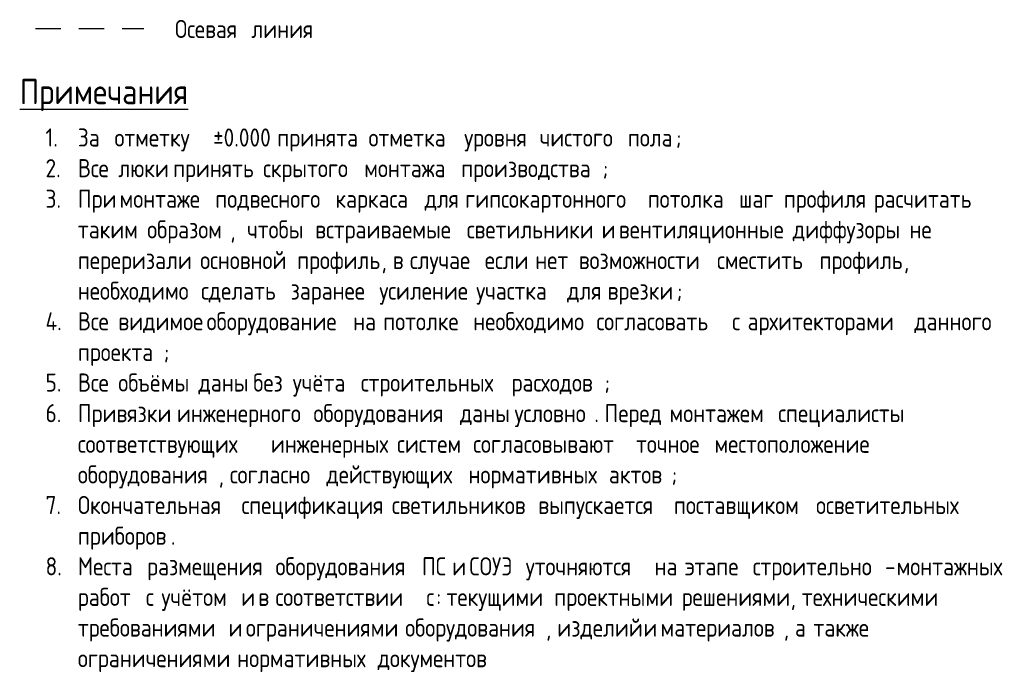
# Model space of a CAD drawing. Header units: millimetres. Extents: x 1311 to 195818, y -8553 to 29000.
# Drawn here: x 1310.6 to 1447.6, y 2999.4 to 3089.5 of the extents above; entities that cross this region are included whole.
import ezdxf

# ---------------------------------------------------------------- set-up
doc = ezdxf.new("R2010")
doc.units = ezdxf.units.MM
doc.linetypes.add('01 Штриховая _4 мм_', pattern=[6, 3.5, -2.5])
doc.layers.add('A-DETL-1', color=7, linetype='01 Штриховая _4 мм_', lineweight=9)
doc.layers.add('G-ANNO-TEXT', color=7, linetype='Continuous', lineweight=9)
doc.styles.add('GOST Common', font='GOST_Common.ttf', dxfattribs={"width": 0.9, "height": 3.5})
doc.styles.add('GOST Common_1', font='GOST_Common.ttf', dxfattribs={"width": 0.9, "height": 2.5})

msp = doc.modelspace()

# ---------------------------------------------------------------- linework, layer by layer
at = {"layer": 'A-DETL-1'}
msp.add_line((1312.75, 3088.35), (1327.75, 3088.35), dxfattribs=at)

# ---------------------------------------------------------------- texts
at = {"layer": 'G-ANNO-TEXT', "attachment_point": 1}
for s, insert, char_height, width, style in [('Осевая', (1332.05, 3089.53), 2.5, 11.8329, 'GOST Common_1'), ('\\fGOST Common|b0|i0|c204|p34|;\\W.9; ', (1341.82, 3089.53), 2.5, 0.938, 'GOST Common_1'), ('линия', (1342.59, 3089.53), 2.5, 9.7405, 'GOST Common_1'), ('\\LПримечания', (1310.6, 3081.38), 3.5, 28.4278, 'GOST Common'), ('1.', (1314.15, 3074.53), 2.5, 5.4117, 'GOST Common_1'), ('За', (1318.62, 3074.53), 2.5, 4.257, 'GOST Common_1'), ('отметку', (1323.68, 3074.53), 2.5, 14.8633, 'GOST Common_1'), (' ±0.000 ', (1335.94, 3074.53), 2.5, 12.4101, 'GOST Common_1'), ('принята', (1346.18, 3074.53), 2.5, 14.3582, 'GOST Common_1'), ('\\fGOST Common|b0|i0|c204|p34|;\\W.9; ', (1358.03, 3074.53), 2.5, 0.938, 'GOST Common_1'), ('отметка', (1358.8, 3074.53), 2.5, 15.0797, 'GOST Common_1'), ('\\fGOST Common|b0|i0|c204|p34|;\\W.9; ', (1371.24, 3074.53), 2.5, 0.938, 'GOST Common_1'), ('уровня', (1372.02, 3074.53), 2.5, 11.6886, 'GOST Common_1'), ('\\fGOST Common|b0|i0|c204|p34|;\\W.9; ', (1381.66, 3074.53), 2.5, 0.938, 'GOST Common_1'), ('чистого', (1382.44, 3074.53), 2.5, 13.8532, 'GOST Common_1'), ('\\fGOST Common|b0|i0|c204|p34|;\\W.9; ', (1393.87, 3074.53), 2.5, 0.938, 'GOST Common_1'), ('пола', (1394.64, 3074.53), 2.5, 8.0089, 'GOST Common_1'), ('\\fGOST Common|b0|i0|c204|p34|;\\W.9;;', (1401.25, 3074.53), 2.5, 0.938, 'GOST Common_1'), ('2.', (1314.15, 3070.29), 2.5, 5.4117, 'GOST Common_1'), ('Все', (1318.62, 3070.29), 2.5, 5.8443, 'GOST Common_1'), ('\\fGOST Common|b0|i0|c204|p34|;\\W.9; ', (1323.44, 3070.29), 2.5, 0.938, 'GOST Common_1'), ('люки', (1324.21, 3070.29), 2.5, 8.2253, 'GOST Common_1'), ('\\fGOST Common|b0|i0|c204|p34|;\\W.9; ', (1331, 3070.29), 2.5, 0.938, 'GOST Common_1'), ('принять', (1331.77, 3070.29), 2.5, 14.1418, 'GOST Common_1'), ('\\fGOST Common|b0|i0|c204|p34|;\\W.9; ', (1343.44, 3070.29), 2.5, 0.938, 'GOST Common_1'), ('скрытого', (1344.22, 3070.29), 2.5, 16.0177, 'GOST Common_1'), ('\\fGOST Common|b0|i0|c204|p34|;\\W.9; ', (1357.43, 3070.29), 2.5, 0.938, 'GOST Common_1'), ('монтажа', (1358.21, 3070.29), 2.5, 15.2962, 'GOST Common_1'), ('\\fGOST Common|b0|i0|c204|p34|;\\W.9; ', (1370.83, 3070.29), 2.5, 0.938, 'GOST Common_1'), ('производства', (1371.6, 3070.29), 2.5, 23.6658, 'GOST Common_1'), ('\\fGOST Common|b0|i0|c204|p34|;\\W.9;;', (1391.13, 3070.29), 2.5, 0.938, 'GOST Common_1'), ('3.', (1314.15, 3066.06), 2.5, 5.4117, 'GOST Common_1'), ('При', (1318.62, 3066.06), 2.5, 6.0608, 'GOST Common_1'), ('\\fGOST Common|b0|i0|c204|p34|;\\W.9; ', (1323.62, 3066.06), 2.5, 0.938, 'GOST Common_1'), ('монтаже', (1324.39, 3066.06), 2.5, 15.0797, 'GOST Common_1'), ('\\fGOST Common|b0|i0|c204|p34|;\\W.9; ', (1336.83, 3066.06), 2.5, 0.938, 'GOST Common_1'), ('подвесного', (1337.61, 3066.06), 2.5, 19.1924, 'GOST Common_1'), ('\\fGOST Common|b0|i0|c204|p34|;\\W.9; ', (1353.44, 3066.06), 2.5, 0.938, 'GOST Common_1'), ('каркаса', (1354.22, 3066.06), 2.5, 13.9975, 'GOST Common_1'), ('\\fGOST Common|b0|i0|c204|p34|;\\W.9; ', (1365.77, 3066.06), 2.5, 0.938, 'GOST Common_1'), ('для', (1366.54, 3066.06), 2.5, 5.8443, 'GOST Common_1'), ('\\fGOST Common|b0|i0|c204|p34|;\\W.9; ', (1371.36, 3066.06), 2.5, 0.938, 'GOST Common_1'), ('гипсокартонного', (1372.14, 3066.06), 2.5, 29.6544, 'GOST Common_1'), ('\\fGOST Common|b0|i0|c204|p34|;\\W.9; ', (1396.6, 3066.06), 2.5, 0.938, 'GOST Common_1'), ('потолка', (1397.38, 3066.06), 2.5, 14.3582, 'GOST Common_1'), ('\\fGOST Common|b0|i0|c204|p34|;\\W.9; ', (1409.22, 3066.06), 2.5, 0.938, 'GOST Common_1'), ('шаг', (1410, 3066.06), 2.5, 6.5658, 'GOST Common_1'), ('\\fGOST Common|b0|i0|c204|p34|;\\W.9; ', (1415.42, 3066.06), 2.5, 0.938, 'GOST Common_1'), ('профиля', (1416.19, 3066.06), 2.5, 14.1418, 'GOST Common_1'), ('\\fGOST Common|b0|i0|c204|p34|;\\W.9; ', (1427.86, 3066.06), 2.5, 0.938, 'GOST Common_1'), ('расчитать', (1428.63, 3066.06), 2.5, 18.6873, 'GOST Common_1'), ('\\fGOST Common|b0|i0|c204|p34|;\\W.9; ', (1444.05, 3066.06), 2.5, 0.938, 'GOST Common_1'), ('\\fGOST Common|b0|i0|c204|p34|;\\W.9; ', (1327.43, 3061.83), 2.5, 0.938, 'GOST Common_1'), ('образом', (1328.2, 3061.83), 2.5, 13.9253, 'GOST Common_1'), ('чтобы', (1342.01, 3061.83), 2.5, 10.462, 'GOST Common_1'), ('\\fGOST Common|b0|i0|c204|p34|;\\W.9; ', (1350.65, 3061.83), 2.5, 0.938, 'GOST Common_1'), ('\\fGOST Common|b0|i0|c204|p34|;\\W.9; ', (1371.6, 3061.83), 2.5, 0.938, 'GOST Common_1'), ('\\fGOST Common|b0|i0|c204|p34|;\\W.9; ', (1390.23, 3061.83), 2.5, 0.938, 'GOST Common_1'), ('\\fGOST Common|b0|i0|c204|p34|;\\W.9; ', (1392.62, 3061.83), 2.5, 0.938, 'GOST Common_1'), ('\\fGOST Common|b0|i0|c204|p34|;\\W.9; ', (1416.67, 3061.83), 2.5, 0.938, 'GOST Common_1'), ('диффузоры', (1417.44, 3061.83), 2.5, 18.6152, 'GOST Common_1'), ('\\fGOST Common|b0|i0|c204|p34|;\\W.9; ', (1432.8, 3061.83), 2.5, 0.938, 'GOST Common_1'), ('\\fGOST Common|b0|i0|c204|p34|;\\W.9; ', (1436.79, 3061.83), 2.5, 0.938, 'GOST Common_1'), ('таким', (1318.62, 3061.83), 2.5, 10.6785, 'GOST Common_1'), ('встраиваемые', (1351.42, 3061.83), 2.5, 24.4595, 'GOST Common_1'), ('светильники', (1372.37, 3061.83), 2.5, 21.6456, 'GOST Common_1'), ('\\fGOST Common|b0|i0|c204|p34|;\\W.9;и', (1391.01, 3061.83), 2.5, 1.9481, 'GOST Common_1'), ('вентиляционные', (1393.39, 3061.83), 2.5, 28.2114, 'GOST Common_1'), ('не', (1433.57, 3061.83), 2.5, 3.8962, 'GOST Common_1'), (',  ', (1339.69, 3061.83), 2.5, 2.8139, 'GOST Common_1'), ('переризали', (1318.62, 3057.59), 2.5, 19.5532, 'GOST Common_1'), ('\\fGOST Common|b0|i0|c204|p34|;\\W.9; ', (1334.75, 3057.59), 2.5, 0.938, 'GOST Common_1'), ('основной', (1335.52, 3057.59), 2.5, 15.2962, 'GOST Common_1'), ('\\fGOST Common|b0|i0|c204|p34|;\\W.9; ', (1348.15, 3057.59), 2.5, 0.938, 'GOST Common_1'), ('профиль', (1348.92, 3057.59), 2.5, 14.1418, 'GOST Common_1'), ('\\fGOST Common|b0|i0|c204|p34|;\\W.9; ', (1363.74, 3057.59), 2.5, 0.938, 'GOST Common_1'), ('\\fGOST Common|b0|i0|c204|p34|;\\W.9; ', (1374.1, 3057.59), 2.5, 0.938, 'GOST Common_1'), ('\\fGOST Common|b0|i0|c204|p34|;\\W.9; ', (1381.07, 3057.59), 2.5, 0.938, 'GOST Common_1'), ('\\fGOST Common|b0|i0|c204|p34|;\\W.9; ', (1387.08, 3057.59), 2.5, 0.938, 'GOST Common_1'), ('возможности', (1387.85, 3057.59), 2.5, 22.2228, 'GOST Common_1'), ('\\fGOST Common|b0|i0|c204|p34|;\\W.9; ', (1406.19, 3057.59), 2.5, 0.938, 'GOST Common_1'), ('\\fGOST Common|b0|i0|c204|p34|;\\W.9; ', (1420.36, 3057.59), 2.5, 0.938, 'GOST Common_1'), ('профиль', (1421.13, 3057.59), 2.5, 14.1418, 'GOST Common_1'), ('\\fGOST Common|b0|i0|c204|p34|;\\W.9;в', (1362.14, 3057.59), 2.5, 1.9481, 'GOST Common_1'), ('случае', (1364.52, 3057.59), 2.5, 11.6165, 'GOST Common_1'), ('если', (1374.87, 3057.59), 2.5, 7.5038, 'GOST Common_1'), ('нет', (1381.84, 3057.59), 2.5, 6.3494, 'GOST Common_1'), ('сместить', (1406.96, 3057.59), 2.5, 16.2342, 'GOST Common_1'), (', ', (1360.59, 3057.59), 2.5, 1.8759, 'GOST Common_1'), (', ', (1432.8, 3057.59), 2.5, 1.8759, 'GOST Common_1'), ('необходимо', (1318.62, 3053.36), 2.5, 19.6975, 'GOST Common_1'), ('\\fGOST Common|b0|i0|c204|p34|;\\W.9; ', (1334.87, 3053.36), 2.5, 0.938, 'GOST Common_1'), ('\\fGOST Common|b0|i0|c204|p34|;\\W.9; ', (1347.25, 3053.36), 2.5, 0.938, 'GOST Common_1'), ('заранее', (1348.03, 3053.36), 2.5, 13.9253, 'GOST Common_1'), ('\\fGOST Common|b0|i0|c204|p34|;\\W.9; ', (1359.52, 3053.36), 2.5, 0.938, 'GOST Common_1'), ('\\fGOST Common|b0|i0|c204|p34|;\\W.9; ', (1372.91, 3053.36), 2.5, 0.938, 'GOST Common_1'), ('\\fGOST Common|b0|i0|c204|p34|;\\W.9; ', (1385.47, 3053.36), 2.5, 0.938, 'GOST Common_1'), ('\\fGOST Common|b0|i0|c204|p34|;\\W.9; ', (1391.07, 3053.36), 2.5, 0.938, 'GOST Common_1'), ('врезки', (1391.84, 3053.36), 2.5, 11.5443, 'GOST Common_1'), ('сделать', (1335.64, 3053.36), 2.5, 14.0696, 'GOST Common_1'), ('усиление', (1360.29, 3053.36), 2.5, 15.2962, 'GOST Common_1'), ('участка', (1373.68, 3053.36), 2.5, 14.2861, 'GOST Common_1'), ('для', (1386.25, 3053.36), 2.5, 5.8443, 'GOST Common_1'), ('\\fGOST Common|b0|i0|c204|p34|;\\W.9;;', (1401.37, 3053.36), 2.5, 0.938, 'GOST Common_1'), ('4.', (1314.15, 3049.13), 2.5, 5.4117, 'GOST Common_1'), ('Все', (1318.62, 3049.13), 2.5, 5.8443, 'GOST Common_1'), ('\\fGOST Common|b0|i0|c204|p34|;\\W.9; ', (1323.44, 3049.13), 2.5, 0.938, 'GOST Common_1'), ('\\fGOST Common|b0|i0|c204|p34|;\\W.9; ', (1335.64, 3049.13), 2.5, 0.938, 'GOST Common_1'), ('оборудование', (1336.42, 3049.13), 2.5, 23.5937, 'GOST Common_1'), ('\\fGOST Common|b0|i0|c204|p34|;\\W.9; ', (1355.88, 3049.13), 2.5, 0.938, 'GOST Common_1'), ('\\fGOST Common|b0|i0|c204|p34|;\\W.9; ', (1360.05, 3049.13), 2.5, 0.938, 'GOST Common_1'), ('\\fGOST Common|b0|i0|c204|p34|;\\W.9; ', (1372.49, 3049.13), 2.5, 0.938, 'GOST Common_1'), ('необходимо', (1373.27, 3049.13), 2.5, 19.6975, 'GOST Common_1'), ('\\fGOST Common|b0|i0|c204|p34|;\\W.9; ', (1389.52, 3049.13), 2.5, 0.938, 'GOST Common_1'), ('\\fGOST Common|b0|i0|c204|p34|;\\W.9; ', (1408.27, 3049.13), 2.5, 0.938, 'GOST Common_1'), ('\\fGOST Common|b0|i0|c204|p34|;\\W.9; ', (1410.42, 3049.13), 2.5, 0.938, 'GOST Common_1'), ('\\fGOST Common|b0|i0|c204|p34|;\\W.9; ', (1433.45, 3049.13), 2.5, 0.938, 'GOST Common_1'), ('\\fGOST Common|b0|i0|c204|p34|;\\W.9; ', (1445.66, 3049.13), 2.5, 0.938, 'GOST Common_1'), ('видимое', (1324.21, 3049.13), 2.5, 13.8532, 'GOST Common_1'), ('на', (1356.66, 3049.13), 2.5, 4.1127, 'GOST Common_1'), ('потолке', (1360.83, 3049.13), 2.5, 14.1418, 'GOST Common_1'), ('согласовать', (1390.29, 3049.13), 2.5, 21.7899, 'GOST Common_1'), ('\\fGOST Common|b0|i0|c204|p34|;\\W.9;с', (1409.05, 3049.13), 2.5, 1.6595, 'GOST Common_1'), ('архитекторами', (1411.19, 3049.13), 2.5, 26.9848, 'GOST Common_1'), ('данного', (1434.23, 3049.13), 2.5, 13.8532, 'GOST Common_1'), ('проекта', (1318.62, 3044.89), 2.5, 14.3582, 'GOST Common_1'), ('\\fGOST Common|b0|i0|c204|p34|;\\W.9;;', (1330.46, 3044.89), 2.5, 0.938, 'GOST Common_1'), ('5.', (1314.15, 3040.66), 2.5, 5.4117, 'GOST Common_1'), ('Все', (1318.62, 3040.66), 2.5, 5.8443, 'GOST Common_1'), ('\\fGOST Common|b0|i0|c204|p34|;\\W.9; ', (1323.44, 3040.66), 2.5, 0.938, 'GOST Common_1'), ('объёмы', (1324.21, 3040.66), 2.5, 12.4823, 'GOST Common_1'), ('\\fGOST Common|b0|i0|c204|p34|;\\W.9; ', (1334.51, 3040.66), 2.5, 0.938, 'GOST Common_1'), ('\\fGOST Common|b0|i0|c204|p34|;\\W.9; ', (1342.07, 3040.66), 2.5, 0.938, 'GOST Common_1'), ('без', (1342.85, 3040.66), 2.5, 5.7, 'GOST Common_1'), ('\\fGOST Common|b0|i0|c204|p34|;\\W.9; ', (1347.55, 3040.66), 2.5, 0.938, 'GOST Common_1'), ('\\fGOST Common|b0|i0|c204|p34|;\\W.9; ', (1356.96, 3040.66), 2.5, 0.938, 'GOST Common_1'), ('\\fGOST Common|b0|i0|c204|p34|;\\W.9; ', (1377.79, 3040.66), 2.5, 0.938, 'GOST Common_1'), ('даны', (1335.29, 3040.66), 2.5, 8.2253, 'GOST Common_1'), ('учёта', (1348.32, 3040.66), 2.5, 10.462, 'GOST Common_1'), ('строительных', (1357.73, 3040.66), 2.5, 24.3152, 'GOST Common_1'), ('расходов', (1378.57, 3040.66), 2.5, 15.5127, 'GOST Common_1'), ('\\fGOST Common|b0|i0|c204|p34|;\\W.9;;', (1391.37, 3040.66), 2.5, 0.938, 'GOST Common_1'), ('6.', (1314.15, 3036.43), 2.5, 5.4117, 'GOST Common_1'), ('Привязки', (1318.62, 3036.43), 2.5, 15.657, 'GOST Common_1'), ('\\fGOST Common|b0|i0|c204|p34|;\\W.9; ', (1331.54, 3036.43), 2.5, 0.938, 'GOST Common_1'), ('инженерного', (1332.31, 3036.43), 2.5, 21.9342, 'GOST Common_1'), ('\\fGOST Common|b0|i0|c204|p34|;\\W.9; ', (1350.41, 3036.43), 2.5, 0.938, 'GOST Common_1'), ('оборудования', (1351.18, 3036.43), 2.5, 23.5937, 'GOST Common_1'), ('\\fGOST Common|b0|i0|c204|p34|;\\W.9; ', (1370.65, 3036.43), 2.5, 0.938, 'GOST Common_1'), ('даны', (1371.42, 3036.43), 2.5, 8.2253, 'GOST Common_1'), ('\\fGOST Common|b0|i0|c204|p34|;\\W.9; ', (1378.21, 3036.43), 2.5, 0.938, 'GOST Common_1'), ('условно', (1378.98, 3036.43), 2.5, 13.3481, 'GOST Common_1'), ('Перед', (1391.42, 3036.43), 2.5, 9.957, 'GOST Common_1'), ('\\fGOST Common|b0|i0|c204|p34|;\\W.9; ', (1399.64, 3036.43), 2.5, 0.938, 'GOST Common_1'), ('монтажем', (1400.41, 3036.43), 2.5, 17.2443, 'GOST Common_1'), ('\\fGOST Common|b0|i0|c204|p34|;\\W.9; ', (1414.64, 3036.43), 2.5, 0.938, 'GOST Common_1'), ('специалисты', (1415.42, 3036.43), 2.5, 22.0063, 'GOST Common_1'), ('\\fGOST Common|b0|i0|c204|p34|;\\W.9; ', (1433.57, 3036.43), 2.5, 0.938, 'GOST Common_1'), ('. ', (1390, 3036.43), 2.5, 1.7316, 'GOST Common_1'), ('соответствующих', (1318.62, 3032.19), 2.5, 31.3861, 'GOST Common_1'), ('\\fGOST Common|b0|i0|c204|p34|;\\W.9; ', (1344.51, 3032.19), 2.5, 0.938, 'GOST Common_1'), ('инженерных', (1345.29, 3032.19), 2.5, 20.2025, 'GOST Common_1'), ('\\fGOST Common|b0|i0|c204|p34|;\\W.9; ', (1361.96, 3032.19), 2.5, 0.938, 'GOST Common_1'), ('систем', (1362.73, 3032.19), 2.5, 11.8329, 'GOST Common_1'), ('\\fGOST Common|b0|i0|c204|p34|;\\W.9; ', (1372.49, 3032.19), 2.5, 0.938, 'GOST Common_1'), ('согласовывают', (1373.27, 3032.19), 2.5, 26.3354, 'GOST Common_1'), ('\\fGOST Common|b0|i0|c204|p34|;\\W.9; ', (1395, 3032.19), 2.5, 0.938, 'GOST Common_1'), ('точное', (1395.77, 3032.19), 2.5, 12.1937, 'GOST Common_1'), ('\\fGOST Common|b0|i0|c204|p34|;\\W.9; ', (1405.83, 3032.19), 2.5, 0.938, 'GOST Common_1'), ('местоположение', (1406.61, 3032.19), 2.5, 28.2114, 'GOST Common_1'), ('\\fGOST Common|b0|i0|c204|p34|;\\W.9; ', (1429.88, 3032.19), 2.5, 0.938, 'GOST Common_1'), ('оборудования', (1318.62, 3027.96), 2.5, 23.5937, 'GOST Common_1'), ('согласно', (1339.63, 3027.96), 2.5, 15.224, 'GOST Common_1'), ('\\fGOST Common|b0|i0|c204|p34|;\\W.9; ', (1352.19, 3027.96), 2.5, 0.938, 'GOST Common_1'), ('действующих', (1352.97, 3027.96), 2.5, 22.8721, 'GOST Common_1'), ('\\fGOST Common|b0|i0|c204|p34|;\\W.9; ', (1371.84, 3027.96), 2.5, 0.938, 'GOST Common_1'), ('нормативных', (1372.61, 3027.96), 2.5, 22.5835, 'GOST Common_1'), ('\\fGOST Common|b0|i0|c204|p34|;\\W.9; ', (1391.25, 3027.96), 2.5, 0.938, 'GOST Common_1'), ('актов', (1392.02, 3027.96), 2.5, 10.462, 'GOST Common_1'), ('\\fGOST Common|b0|i0|c204|p34|;\\W.9;;', (1400.65, 3027.96), 2.5, 0.938, 'GOST Common_1'), (', ', (1338.08, 3027.96), 2.5, 1.8759, 'GOST Common_1'), ('7.', (1314.15, 3023.73), 2.5, 5.4117, 'GOST Common_1'), ('Окончательная', (1318.62, 3023.73), 2.5, 26.4797, 'GOST Common_1'), ('\\fGOST Common|b0|i0|c204|p34|;\\W.9; ', (1340.47, 3023.73), 2.5, 0.938, 'GOST Common_1'), ('спецификация', (1341.24, 3023.73), 2.5, 24.243, 'GOST Common_1'), ('\\fGOST Common|b0|i0|c204|p34|;\\W.9; ', (1361.24, 3023.73), 2.5, 0.938, 'GOST Common_1'), ('светильников', (1362.02, 3023.73), 2.5, 23.5937, 'GOST Common_1'), ('\\fGOST Common|b0|i0|c204|p34|;\\W.9; ', (1381.48, 3023.73), 2.5, 0.938, 'GOST Common_1'), ('выпускается', (1382.26, 3023.73), 2.5, 21.7899, 'GOST Common_1'), ('\\fGOST Common|b0|i0|c204|p34|;\\W.9; ', (1400.24, 3023.73), 2.5, 0.938, 'GOST Common_1'), ('поставщиком', (1401.01, 3023.73), 2.5, 22.8721, 'GOST Common_1'), ('\\fGOST Common|b0|i0|c204|p34|;\\W.9; ', (1419.88, 3023.73), 2.5, 0.938, 'GOST Common_1'), ('осветительных', (1420.65, 3023.73), 2.5, 26.2633, 'GOST Common_1'), ('\\fGOST Common|b0|i0|c204|p34|;\\W.9; ', (1442.32, 3023.73), 2.5, 0.938, 'GOST Common_1'), ('приборов', (1318.62, 3019.49), 2.5, 15.5848, 'GOST Common_1'), ('\\fGOST Common|b0|i0|c204|p34|;\\W.9;.', (1331.48, 3019.49), 2.5, 0.7937, 'GOST Common_1'), ('8.', (1314.15, 3015.26), 2.5, 5.4117, 'GOST Common_1'), ('Места', (1318.62, 3015.26), 2.5, 10.6785, 'GOST Common_1'), ('\\fGOST Common|b0|i0|c204|p34|;\\W.9; ', (1327.43, 3015.26), 2.5, 0.938, 'GOST Common_1'), ('размещения', (1328.2, 3015.26), 2.5, 20.5633, 'GOST Common_1'), ('\\fGOST Common|b0|i0|c204|p34|;\\W.9; ', (1345.17, 3015.26), 2.5, 0.938, 'GOST Common_1'), ('оборудования', (1345.94, 3015.26), 2.5, 23.5937, 'GOST Common_1'), ('\\fGOST Common|b0|i0|c204|p34|;\\W.9; ', (1365.41, 3015.26), 2.5, 0.938, 'GOST Common_1'), ('ПС', (1366.18, 3015.26), 2.5, 4.1127, 'GOST Common_1'), ('\\fGOST Common|b0|i0|c204|p34|;\\W.9; ', (1369.58, 3015.26), 2.5, 0.938, 'GOST Common_1'), ('\\fGOST Common|b0|i0|c204|p34|;\\W.9; ', (1371.96, 3015.26), 2.5, 0.938, 'GOST Common_1'), ('СОУЭ', (1372.73, 3015.26), 2.5, 8.5139, 'GOST Common_1'), ('\\fGOST Common|b0|i0|c204|p34|;\\W.9; ', (1379.76, 3015.26), 2.5, 0.938, 'GOST Common_1'), ('уточняются', (1380.53, 3015.26), 2.5, 20.6354, 'GOST Common_1'), ('\\fGOST Common|b0|i0|c204|p34|;\\W.9; ', (1397.56, 3015.26), 2.5, 0.938, 'GOST Common_1'), ('на', (1398.33, 3015.26), 2.5, 4.1127, 'GOST Common_1'), ('\\fGOST Common|b0|i0|c204|p34|;\\W.9; ', (1401.72, 3015.26), 2.5, 0.938, 'GOST Common_1'), ('\\fGOST Common|b0|i0|c204|p34|;\\W.9; ', (1411.13, 3015.26), 2.5, 0.938, 'GOST Common_1'), ('строительно', (1411.9, 3015.26), 2.5, 22.1506, 'GOST Common_1'), ('монтажных', (1431.79, 3015.26), 2.5, 19.1924, 'GOST Common_1'), ('\\fGOST Common|b0|i0|c204|p34|;\\W.9; ', (1447.62, 3015.26), 2.5, 0.938, 'GOST Common_1'), ('\\fGOST Common|b0|i0|c204|p34|;\\W.9;и', (1370.35, 3015.26), 2.5, 1.9481, 'GOST Common_1'), ('этапе', (1402.5, 3015.26), 2.5, 10.462, 'GOST Common_1'), ('\\fGOST Common|b0|i0|c204|p34|;\\W.9;-', (1430.18, 3015.26), 2.5, 1.9481, 'GOST Common_1'), ('работ', (1318.62, 3011.03), 2.5, 10.462, 'GOST Common_1'), ('\\fGOST Common|b0|i0|c204|p34|;\\W.9; ', (1327.25, 3011.03), 2.5, 0.938, 'GOST Common_1'), ('\\fGOST Common|b0|i0|c204|p34|;\\W.9; ', (1329.39, 3011.03), 2.5, 0.938, 'GOST Common_1'), ('учётом', (1330.17, 3011.03), 2.5, 12.4101, 'GOST Common_1'), ('\\fGOST Common|b0|i0|c204|p34|;\\W.9; ', (1340.41, 3011.03), 2.5, 0.938, 'GOST Common_1'), ('\\fGOST Common|b0|i0|c204|p34|;\\W.9; ', (1342.79, 3011.03), 2.5, 0.938, 'GOST Common_1'), ('\\fGOST Common|b0|i0|c204|p34|;\\W.9; ', (1345.17, 3011.03), 2.5, 0.938, 'GOST Common_1'), ('\\fGOST Common|b0|i0|c204|p34|;\\W.9; ', (1366, 3011.03), 2.5, 0.938, 'GOST Common_1'), ('\\fGOST Common|b0|i0|c204|p34|;\\W.9; ', (1383.69, 3011.03), 2.5, 0.938, 'GOST Common_1'), ('\\fGOST Common|b0|i0|c204|p34|;\\W.9; ', (1401.31, 3011.03), 2.5, 0.938, 'GOST Common_1'), ('\\fGOST Common|b0|i0|c204|p34|;\\W.9; ', (1438.34, 3011.03), 2.5, 0.938, 'GOST Common_1'), ('\\fGOST Common|b0|i0|c204|p34|;\\W.9;с', (1328.02, 3011.03), 2.5, 1.6595, 'GOST Common_1'), ('\\fGOST Common|b0|i0|c204|p34|;\\W.9;и', (1341.18, 3011.03), 2.5, 1.9481, 'GOST Common_1'), ('\\fGOST Common|b0|i0|c204|p34|;\\W.9;в', (1343.56, 3011.03), 2.5, 1.9481, 'GOST Common_1'), ('соответствии', (1345.94, 3011.03), 2.5, 24.3152, 'GOST Common_1'), ('\\fGOST Common|b0|i0|c204|p34|;\\W.9;с', (1366.78, 3011.03), 2.5, 1.6595, 'GOST Common_1'), (': ', (1368.15, 3011.03), 2.5, 1.7316, 'GOST Common_1'), ('текущими', (1369.58, 3011.03), 2.5, 17.1, 'GOST Common_1'), ('проектными', (1384.46, 3011.03), 2.5, 20.419, 'GOST Common_1'), ('решениями', (1402.08, 3011.03), 2.5, 18.2544, 'GOST Common_1'), ('техническими', (1418.69, 3011.03), 2.5, 23.8101, 'GOST Common_1'), (', ', (1417.14, 3011.03), 2.5, 1.8759, 'GOST Common_1'), ('требованиями', (1318.62, 3006.79), 2.5, 24.3152, 'GOST Common_1'), ('\\fGOST Common|b0|i0|c204|p34|;\\W.9; ', (1338.68, 3006.79), 2.5, 0.938, 'GOST Common_1'), ('\\fGOST Common|b0|i0|c204|p34|;\\W.9; ', (1341.06, 3006.79), 2.5, 0.938, 'GOST Common_1'), ('\\fGOST Common|b0|i0|c204|p34|;\\W.9; ', (1363.09, 3006.79), 2.5, 0.938, 'GOST Common_1'), ('оборудования', (1363.86, 3006.79), 2.5, 23.5937, 'GOST Common_1'), ('изделий', (1384.88, 3006.79), 2.5, 13.4924, 'GOST Common_1'), ('\\fGOST Common|b0|i0|c204|p34|;\\W.9; ', (1396.01, 3006.79), 2.5, 0.938, 'GOST Common_1'), ('\\fGOST Common|b0|i0|c204|p34|;\\W.9; ', (1398.39, 3006.79), 2.5, 0.938, 'GOST Common_1'), ('\\fGOST Common|b0|i0|c204|p34|;\\W.9; ', (1419.52, 3006.79), 2.5, 0.938, 'GOST Common_1'), ('\\fGOST Common|b0|i0|c204|p34|;\\W.9; ', (1429.35, 3006.79), 2.5, 0.938, 'GOST Common_1'), ('\\fGOST Common|b0|i0|c204|p34|;\\W.9;и', (1339.45, 3006.79), 2.5, 1.9481, 'GOST Common_1'), ('ограничениями', (1341.84, 3006.79), 2.5, 25.7582, 'GOST Common_1'), ('\\fGOST Common|b0|i0|c204|p34|;\\W.9;и', (1396.78, 3006.79), 2.5, 1.9481, 'GOST Common_1'), ('материалов', (1399.16, 3006.79), 2.5, 20.6354, 'GOST Common_1'), ('\\fGOST Common|b0|i0|c204|p34|;\\W.9;а', (1417.74, 3006.79), 2.5, 2.1646, 'GOST Common_1'), ('также', (1420.3, 3006.79), 2.5, 10.9671, 'GOST Common_1'), (', ', (1383.33, 3006.79), 2.5, 1.8759, 'GOST Common_1'), (', ', (1416.19, 3006.79), 2.5, 1.8759, 'GOST Common_1'), ('\\fGOST Common|b0|i0|c204|p34|;\\W.9; ', (1339.87, 3002.56), 2.5, 0.938, 'GOST Common_1'), ('\\fGOST Common|b0|i0|c204|p34|;\\W.9; ', (1359.28, 3002.56), 2.5, 0.938, 'GOST Common_1'), ('ограничениями', (1318.62, 3002.56), 2.5, 25.7582, 'GOST Common_1'), ('нормативных', (1340.64, 3002.56), 2.5, 22.5835, 'GOST Common_1'), ('документов', (1360.05, 3002.56), 2.5, 20.2025, 'GOST Common_1')]:
    msp.add_mtext(s, dxfattribs=dict(at, insert=insert, char_height=char_height, width=width, style=style))

doc.saveas('drawing.dxf')
